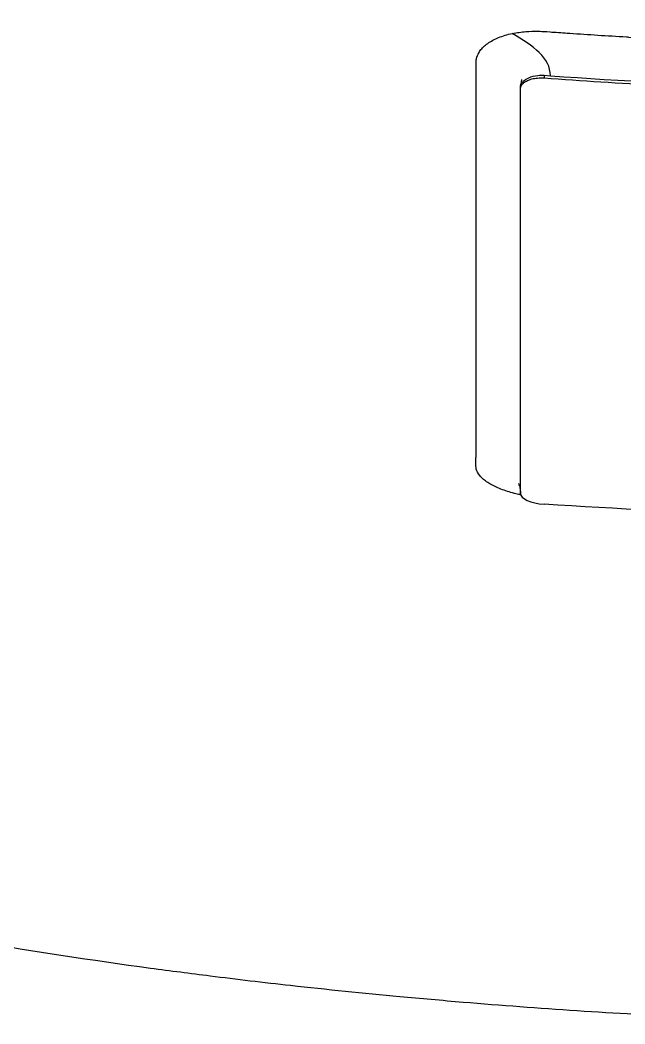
# Model space of a CAD drawing. Header units: millimetres. Extents: x 0 to 4378, y 0 to 2376.
# Drawn here: x 765.01 to 772.69, y 1536.9 to 1549.65 of the extents above; entities that cross this region are included whole.
import ezdxf

# ---------------------------------------------------------------- set-up
doc = ezdxf.new("R2010")
doc.units = ezdxf.units.MM
doc.header["$LTSCALE"] = 0.2

# ---------------------------------------------------------------- blocks, each defined once
blk = doc.blocks.new('A$C2009cf2c')
for p, q in [((-5.558, 946.691), (-5.477, 946.685)), ((-5.558, 946.691), (-5.558, 946.657)), ((-5.858, 946.521), (-5.858, 946.547)), ((-5.858, 941.41), (-5.858, 941.382)), ((-5.858, 941.382), (-5.858, 941.41))]:
    blk.add_line(p, q)
blk.add_ellipse((-5.558, 941.363), major_axis=(-0.3, 0.023), ratio=0.395367, start_param=0.0298, end_param=1.600593)
for points, knots in [([(-31.28, 945.165), (-31.947, 945.876), (-32.269, 946.705), (-31.75, 947.658), (-31.715, 947.716), (-31.638, 947.837), (-31.596, 947.898), (-31.509, 948.016), (-31.463, 948.075), (-31.22, 948.366), (-30.976, 948.594), (-30.536, 948.931), (-30.376, 949.043), (-29.508, 949.606), (-28.615, 950.042), (-27.265, 950.556), (-26.987, 950.656), (-24.346, 951.558), (-21.31, 952.25), (-15.568, 953.13), (-13.191, 953.41), (-9.442, 953.726), (-8.166, 953.812), (-5.586, 953.955), (-4.261, 954.013), (-2.933, 954.047)], [1.087756, 1.087756, 1.087756, 1.087756, 1.428405, 1.428405, 1.450296, 1.450296, 1.471663, 1.471663, 1.492327, 1.492327, 1.574835, 1.574835, 1.616316, 1.616316, 1.784634, 1.784634, 1.826029, 1.826029, 2.164003, 2.164003, 2.373598, 2.373598, 2.479923, 2.479923, 2.586935, 2.586935, 2.586935, 2.586935]), ([(-20.581, 937.393), (-21.167, 937.58), (-21.725, 937.777), (-22.772, 938.183), (-23.264, 938.394), (-24.638, 939.044), (-25.419, 939.503), (-26.472, 940.294), (-26.828, 940.619), (-27.191, 941.037), (-27.262, 941.126), (-27.361, 941.258), (-27.394, 941.303), (-27.576, 941.567), (-27.694, 941.787), (-27.831, 942.123), (-27.872, 942.244), (-27.936, 942.496), (-27.959, 942.626), (-27.985, 942.891), (-27.987, 943.028), (-27.97, 943.305), (-27.95, 943.444), (-27.889, 943.721), (-27.847, 943.859), (-27.58, 944.558), (-27.185, 945.106), (-26.486, 945.761), (-26.342, 945.886), (-25.869, 946.267), (-25.508, 946.519), (-24.707, 947.013), (-24.265, 947.254), (-23.549, 947.603), (-23.304, 947.716), (-22.797, 947.938), (-22.535, 948.046), (-21.999, 948.258), (-21.72, 948.363), (-21.147, 948.568), (-20.844, 948.671), (-20.405, 948.813), (-20.262, 948.859), (-17.851, 949.605), (-15.19, 950.176), (-11.896, 950.639), (-11.527, 950.688), (-10.501, 950.815), (-9.837, 950.888), (-8.16, 951.051), (-7.133, 951.131), (-5.569, 951.224), (-5.045, 951.25), (-3.992, 951.294), (-3.464, 951.312), (-2.933, 951.326)], [0.00002, 0.00002, 0.00002, 0.00002, 0.259158, 0.259158, 0.518708, 0.518708, 1.038075, 1.038075, 1.384705, 1.384705, 1.477831, 1.477831, 1.526561, 1.526561, 1.759973, 1.759973, 1.890971, 1.890971, 2.029156, 2.029156, 2.171186, 2.171186, 2.316283, 2.316283, 2.460898, 2.460898, 3.049329, 3.049329, 3.189055, 3.189055, 3.478614, 3.478614, 3.769885, 3.769885, 3.913253, 3.913253, 4.056001, 4.056001, 4.19686, 4.19686, 4.341119, 4.341119, 4.411312, 4.411312, 5.498875, 5.498875, 5.634552, 5.634552, 5.872375, 5.872375, 6.229939, 6.229939, 6.408513, 6.408513, 6.587137, 6.587137, 6.587137, 6.587137]), ([(0.009, 950.823), (-1.128, 950.823), (-2.276, 950.804), (-4.534, 950.726), (-5.688, 950.664), (-8.127, 950.482), (-9.404, 950.355), (-13.452, 949.838), (-16.034, 949.329), (-20.77, 947.98), (-22.793, 947.122), (-25.516, 945.305), (-26.47, 944.258), (-26.709, 942.586), (-26.63, 942.09), (-26.035, 940.853), (-25.328, 940.129), (-22.925, 938.537), (-21.315, 937.909), (-20.252, 937.534)], [-3.557548, -3.557548, -3.557548, -3.557548, -3.349945, -3.349945, -3.131371, -3.131371, -2.88131, -2.88131, -2.314192, -2.314192, -1.681115, -1.681115, -1.111984, -1.111984, -0.864569, -0.864569, -0.492008, -0.492008, -0.000015, -0.000015, -0.000015, -0.000015]), ([(-6.421, 942.126), (-6.421, 942.139), (-6.421, 942.152), (-6.421, 942.166), (-6.421, 942.354), (-6.421, 942.54), (-6.421, 942.726), (-6.421, 942.936), (-6.421, 943.144), (-6.421, 943.35), (-6.421, 943.371), (-6.421, 943.391), (-6.421, 943.412), (-6.421, 943.61), (-6.421, 943.805), (-6.421, 943.997), (-6.421, 944.004), (-6.421, 944.01), (-6.421, 944.016), (-6.421, 944.115), (-6.421, 944.214), (-6.421, 944.312), (-6.421, 944.409), (-6.421, 944.487), (-6.421, 944.603), (-6.421, 944.621), (-6.421, 944.64), (-6.421, 944.659), (-6.421, 944.871), (-6.421, 945.079), (-6.421, 945.283), (-6.421, 945.396), (-6.421, 945.502), (-6.421, 945.61), (-6.421, 945.713), (-6.421, 945.818), (-6.421, 945.934), (-6.421, 946.115), (-6.421, 946.288), (-6.421, 946.463), (-6.421, 946.518), (-6.421, 946.574), (-6.421, 946.63), (-6.421, 946.647), (-6.421, 946.664), (-6.421, 946.681), (-6.421, 946.717), (-6.421, 946.754), (-6.421, 946.791), (-6.421, 946.809), (-6.421, 946.827), (-6.421, 946.846), (-6.421, 946.864), (-6.42, 946.882), (-6.416, 946.9), (-6.41, 946.928), (-6.399, 946.955), (-6.383, 946.981), (-6.379, 946.989), (-6.373, 946.997), (-6.368, 947.004), (-6.356, 947.021), (-6.342, 947.037), (-6.326, 947.052), (-6.31, 947.067), (-6.292, 947.082), (-6.272, 947.096), (-6.233, 947.124), (-6.186, 947.149), (-6.134, 947.17), (-6.108, 947.181), (-6.08, 947.19), (-6.052, 947.199), (-6.023, 947.208), (-5.993, 947.215), (-5.962, 947.222)], [0.7479366, 0.7479366, 0.7479366, 0.7479366, 0.75, 0.75, 0.75, 0.7778267, 0.7778267, 0.7778267, 0.8093257, 0.8093257, 0.8093257, 0.8125, 0.8125, 0.8125, 0.8427642, 0.8427642, 0.8427642, 0.84375, 0.84375, 0.84375, 0.859375, 0.859375, 0.859375, 0.875, 0.875, 0.875, 0.8775605, 0.8775605, 0.8775605, 0.90625, 0.90625, 0.90625, 0.9222304, 0.9222304, 0.9222304, 0.9375, 0.9375, 0.9375, 0.9612141, 0.9612141, 0.9612141, 0.96875, 0.96875, 0.96875, 0.9710053, 0.9710053, 0.9710053, 0.9758787, 0.9758787, 0.9758787, 0.9783012, 0.9783012, 0.9783012, 0.9807089, 0.9807089, 0.9807089, 0.984375, 0.984375, 0.984375, 0.9854706, 0.9854706, 0.9854706, 0.987866, 0.987866, 0.987866, 0.9902844, 0.9902844, 0.9902844, 0.9951532, 0.9951532, 0.9951532, 0.9975841, 0.9975841, 0.9975841, 1, 1, 1, 1]), ([(-5.962, 947.222), (-5.903, 947.233), (-5.846, 947.241), (-5.787, 947.246), (-5.744, 947.25), (-5.679, 947.252), (-5.638, 947.251), (-5.623, 947.251), (-5.611, 947.251), (-5.605, 947.25), (-5.584, 947.249), (-5.542, 947.247), (-5.479, 947.242), (-5.426, 947.239), (-5.329, 947.231), (-5.263, 947.227), (-5.252, 947.226), (-5.241, 947.226), (-5.232, 947.225), (-4.989, 947.208), (-4.758, 947.194), (-4.512, 947.179), (-4.503, 947.178), (-4.494, 947.178), (-4.485, 947.177), (-3.978, 947.147), (-3.517, 947.124), (-3.008, 947.104), (-3.002, 947.103), (-2.996, 947.103), (-2.99, 947.103), (-1.958, 947.061), (-0.982, 947.042), (0.003, 947.042)], [0, 0, 0, 0, 0.03125, 0.03125, 0.03125, 0.053883, 0.053883, 0.053883, 0.0625, 0.0625, 0.0625, 0.09375, 0.09375, 0.09375, 0.120399, 0.120399, 0.120399, 0.125, 0.125, 0.125, 0.245614, 0.245614, 0.245614, 0.25, 0.25, 0.25, 0.497095, 0.497095, 0.497095, 0.5, 0.5, 0.5, 1, 1, 1, 1]), ([(-5.858, 946.547), (-5.858, 946.547), (-5.855, 946.613), (-5.761, 946.656), (-5.667, 946.699), (-5.588, 946.692), (-5.584, 946.692), (-5.575, 946.692), (-5.567, 946.692), (-5.558, 946.691)], [0, 0, 0, 0, 0.25, 0.25, 0.25, 0.5, 0.5, 0.5, 1, 1, 1, 1]), ([(-5.858, 946.521), (-5.858, 946.529), (-5.857, 946.538), (-5.851, 946.554), (-5.846, 946.562), (-5.833, 946.58), (-5.824, 946.589), (-5.8, 946.608), (-5.785, 946.617), (-5.751, 946.632), (-5.732, 946.639), (-5.69, 946.65), (-5.666, 946.654), (-5.614, 946.659), (-5.586, 946.659), (-5.558, 946.657)], [-0.04708138, -0.04708138, -0.04708138, -0.04708138, -0.04206155, -0.04206155, -0.03717867, -0.03717867, -0.03071828, -0.03071828, -0.02354661, -0.02354661, -0.01630299, -0.01630299, -0.00841386, -0.00841386, -0.00000018, -0.00000018, -0.00000018, -0.00000018]), ([(-5.854, 946.573), (-5.848, 946.592), (-5.843, 946.613), (-5.841, 946.63), (-5.841, 946.633), (-5.841, 946.635), (-5.841, 946.636), (-5.841, 946.636)], [0, 0, 0, 0, 0.00789311, 0.00789311, 0.00952315, 0.00952315, 0.01040156, 0.01040156, 0.01040156, 0.01040156]), ([(-5.558, 946.657), (-4.594, 946.588), (-3.629, 946.536), (-1.773, 946.469), (-0.887, 946.453), (0.893, 946.453), (1.779, 946.47), (3.634, 946.536), (4.6, 946.588), (5.564, 946.658)], [-1.113248, -1.113248, -1.113248, -1.113248, -0.82321, -0.82321, -0.556619, -0.556619, -0.289996, -0.289996, 0, 0, 0, 0]), ([(-5.477, 946.685), (-4.565, 946.621), (-3.652, 946.571), (-1.825, 946.504), (-0.911, 946.487), (0.003, 946.487)], [0, 0, 0, 0, 0.5, 0.5, 1, 1, 1, 1]), ([(-5.858, 941.382), (-5.858, 942.123), (-5.858, 942.922), (-5.858, 944.637), (-5.858, 945.55), (-5.858, 946.521)], [-1.119586, -1.119586, -1.119586, -1.119586, -0.560022, -0.560022, -0.000001, -0.000001, -0.000001, -0.000001]), ([(-6.287, 941.53), (-6.296, 941.536), (-6.305, 941.543), (-6.313, 941.549), (-6.321, 941.555), (-6.329, 941.562), (-6.336, 941.568), (-6.351, 941.582), (-6.364, 941.595), (-6.375, 941.609), (-6.397, 941.636), (-6.411, 941.664), (-6.418, 941.691), (-6.421, 941.705), (-6.422, 941.718), (-6.422, 941.731), (-6.422, 941.742), (-6.422, 941.752), (-6.422, 941.763), (-6.422, 941.765), (-6.422, 941.767), (-6.422, 941.77), (-6.422, 941.791), (-6.422, 941.813), (-6.422, 941.835), (-6.421, 941.851), (-6.421, 941.868), (-6.421, 941.885), (-6.421, 941.969), (-6.421, 942.04), (-6.421, 942.126)], [0.71415673, 0.71415673, 0.71415673, 0.71415673, 0.71531044, 0.71531044, 0.71531044, 0.7164591, 0.7164591, 0.7164591, 0.71875, 0.71875, 0.71875, 0.72340425, 0.72340425, 0.72340425, 0.72567726, 0.72567726, 0.72567726, 0.72744673, 0.72744673, 0.72744673, 0.72785169, 0.72785169, 0.72785169, 0.73155671, 0.73155671, 0.73155671, 0.734375, 0.734375, 0.734375, 0.74793659, 0.74793659, 0.74793659, 0.74793659]), ([(-5.934, 941.382), (-5.942, 941.384), (-5.95, 941.386), (-5.958, 941.388), (-5.988, 941.396), (-6.017, 941.405), (-6.044, 941.414), (-6.1, 941.433), (-6.151, 941.454), (-6.196, 941.476), (-6.219, 941.488), (-6.24, 941.499), (-6.259, 941.512), (-6.269, 941.518), (-6.278, 941.524), (-6.287, 941.53)], [0.703125, 0.703125, 0.703125, 0.703125, 0.70373263, 0.70373263, 0.70373263, 0.70603388, 0.70603388, 0.70603388, 0.71067629, 0.71067629, 0.71067629, 0.71299904, 0.71299904, 0.71299904, 0.71415673, 0.71415673, 0.71415673, 0.71415673]), ([(-5.858, 941.424), (-5.858, 941.427), (-5.858, 941.43), (-5.858, 941.434), (-5.858, 941.437), (-5.861, 941.456), (-5.863, 941.467), (-5.871, 941.49), (-5.873, 941.494), (-5.879, 941.503), (-5.881, 941.506), (-5.883, 941.508), (-5.884, 941.508), (-5.884, 941.508)], [0, 0, 0, 0, 0.00325922, 0.00325922, 0.01003283, 0.01003283, 0.01758501, 0.01758501, 0.02679007, 0.02679007, 0.03497206, 0.03497206, 0.03904806, 0.03904806, 0.03904806, 0.03904806]), ([(-5.858, 941.41), (-5.858, 941.417), (-5.858, 941.424), (-5.858, 941.431), (-5.858, 941.437), (-5.858, 941.443), (-5.858, 941.449), (-5.858, 941.476), (-5.858, 941.502), (-5.858, 941.528)], [0.00000005, 0.00000005, 0.00000005, 0.00000005, 0.00455029, 0.00455029, 0.00455029, 0.00878393, 0.00878393, 0.00878393, 0.02650849, 0.02650849, 0.02650849, 0.02650849]), ([(-5.854, 941.363), (-5.858, 941.364), (-5.862, 941.365), (-5.866, 941.366), (-5.889, 941.371), (-5.912, 941.376), (-5.934, 941.382)], [0.701205401, 0.701205401, 0.701205401, 0.701205401, 0.701472592, 0.701472592, 0.701472592, 0.703125, 0.703125, 0.703125, 0.703125]), ([(5.563, 941.244), (3.714, 941.127), (1.862, 941.067), (-1.85, 941.067), (-3.705, 941.126), (-5.558, 941.244)], [0, 0, 0, 0, 0.4995825, 0.4995825, 0.9999999, 0.9999999, 0.9999999, 0.9999999]), ([(-12.75, 935.691), (-12.036, 935.568), (-11.304, 935.456), (-10.302, 935.321), (-10.046, 935.288), (-9.46, 935.214), (-9.12, 935.174), (-8.317, 935.085), (-7.855, 935.038), (-7.126, 934.97), (-6.855, 934.946), (-5.626, 934.843), (-4.656, 934.779), (-3.187, 934.71), (-2.695, 934.691), (-1.957, 934.67), (-1.708, 934.664), (-1.335, 934.657), (-1.211, 934.655), (-0.968, 934.651), (-0.841, 934.65), (-0.476, 934.646), (-0.235, 934.645), (0.004, 934.645)], [0.000005, 0.000005, 0.000005, 0.000005, 0.245288, 0.245288, 0.32758, 0.32758, 0.439471, 0.439471, 0.588452, 0.588452, 0.672216, 0.672216, 0.969709, 0.969709, 1.119078, 1.119078, 1.193047, 1.193047, 1.22978, 1.22978, 1.265, 1.265, 1.331927, 1.331927, 1.331927, 1.331927])]:
    blk.add_open_spline(points, degree=3, knots=knots)
blk.add_open_spline([(-5.477, 946.685), (-5.477, 946.911), (-5.693, 947.067), (-5.962, 947.222)], degree=3)

msp = doc.modelspace()

# ---------------------------------------------------------------- block references
msp.add_blockref('A$C2009cf2c', (777.219, 602.257))

doc.saveas('drawing.dxf')
